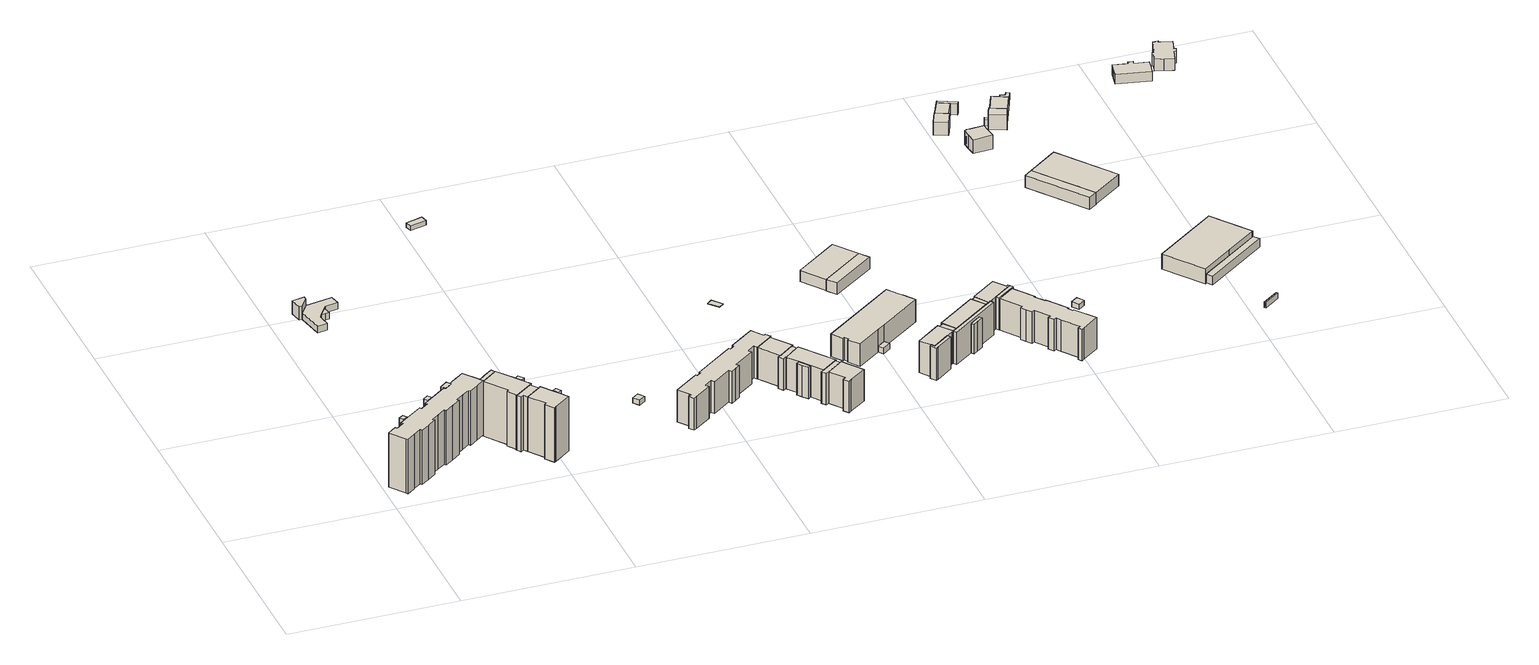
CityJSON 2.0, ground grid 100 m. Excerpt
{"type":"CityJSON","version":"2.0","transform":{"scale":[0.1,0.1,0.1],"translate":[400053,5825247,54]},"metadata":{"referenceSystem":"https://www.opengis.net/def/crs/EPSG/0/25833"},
"CityObjects":{
"building1":{"type":"Building","attributes":{"Gemeindeschluessel":"11000011","function":"31001_1010"},"address":[{"country":"Germany","locality":"Berlin","thoroughfareNumber":"138, 140, 142","thoroughfareName":"Falkenberger Chaussee"}],"children":["building1-1","building1-2","building1-3","building1-4"]},
"building1-1":{"type":"BuildingPart","attributes":{"BezugspunktDach":"2200","measuredHeight":34.34,"storeysAboveGround":11},"parents":["building1"],"geometry":[{"type":"MultiSurface","lod":"1","boundaries":[[[0,1,2,3,4,5,6,7,8,9,10,11,12,13,14,15,16,17,18,19,20,21,22,23,24,25,26,27,28,29,30,31,32,33,34,35,36,37,38,39,40,41,42]],[[43,44,45,46,47,48,49,50,51,52,53,54,55,56,57,58,59,60,61,62,63,64,65,66,67,68,69,70,71,72,73,74,75,76,77,78,79,80,81,82,83,84,85]],[[43,85,42,41]],[[44,43,41,40]],[[45,44,40,39]],[[46,45,39,38]],[[47,46,38,37]],[[48,47,86,87,36]],[[49,48,36,35]],[[50,49,35,34]],[[51,50,34,33]],[[52,51,33,32]],[[53,52,32,31]],[[54,53,31,88,89]],[[55,54,30,29]],[[56,55,29,28]],[[57,56,28,27]],[[58,57,27,26]],[[59,58,26,25]],[[90,91,92,93,60,59,25,24]],[[61,60,24,23]],[[62,61,23,22]],[[63,62,22,21]],[[64,63,21,20]],[[65,64,20,19]],[[66,65,19,18]],[[67,66,18,17]],[[68,67,17,16]],[[69,68,16,15]],[[70,69,15,14]],[[71,70,14,13]],[[72,71,13,12]],[[73,72,12,11]],[[74,73,11,10]],[[75,74,10,9]],[[76,75,9,8]],[[77,76,8,7]],[[78,77,7,6]],[[79,78,6,5]],[[80,79,5,4]],[[81,80,4,3]],[[82,81,3,2]],[[83,82,2,1]],[[84,83,1,0]],[[85,84,0,42]],[[94,37,36,87,86]],[[89,88,31,30,95]],[[93,92,91,90]]]}]},
"building1-2":{"type":"BuildingPart","attributes":{"BezugspunktDach":"2200","measuredHeight":34.26,"storeysAboveGround":11},"parents":["building1"],"geometry":[{"type":"Solid","lod":"1","boundaries":[[[[96,97,98,99]],[[100,87,86,101]],[[100,101,99,98]],[[87,100,98,97]],[[86,37,36,87,97,96]],[[101,86,96,99]],[[87,36,37,86]]]]}]},
"building1-3":{"type":"BuildingPart","attributes":{"BezugspunktDach":"2200","measuredHeight":14.42,"storeysAboveGround":11},"parents":["building1"],"geometry":[{"type":"MultiSurface","lod":"1","boundaries":[[[91,90,102,103]],[[104,93,92,105]],[[104,105,103,102]],[[93,104,102,90]],[[105,92,91,103]],[[93,106,90,91,92]]]}]},
"building1-4":{"type":"BuildingPart","attributes":{"BezugspunktDach":"2200","measuredHeight":34.41,"storeysAboveGround":11},"parents":["building1"],"geometry":[{"type":"Solid","lod":"1","boundaries":[[[[107,108,109,110]],[[111,89,88,112]],[[111,112,110,109]],[[89,111,109,108]],[[88,31,30,89,108,107]],[[112,88,107,110]],[[89,30,31,88]]]]}]},
"building2":{"type":"Building","attributes":{"Gemeindeschluessel":"11000011","BezugspunktDach":"2200","function":"31001_2523","measuredHeight":34.55,"storeysAboveGround":1},"address":[{"country":"Germany","locality":"Berlin","thoroughfareNumber":"138 (1)","thoroughfareName":"Falkenberger Chaussee"}],"geometry":[{"type":"Solid","lod":"1","boundaries":[[[[113,114,115,116,117,118]],[[119,120,121,122,123,124]],[[119,124,118,117]],[[120,119,117,116]],[[121,120,116,115]],[[122,121,115,114]],[[123,122,114,113]],[[124,123,113,118]]]]}]},
"building3":{"type":"Building","attributes":{"name":"JFE \"Holzwurmhaus / ASP\"","Gemeindeschluessel":"11000011","function":"31001_3062"},"address":[{"country":"Germany","locality":"Berlin","thoroughfareNumber":"141","thoroughfareName":"Falkenberger Chaussee"}],"children":["building3-1","building3-2"]},
"building3-1":{"type":"BuildingPart","attributes":{"BezugspunktDach":"2200","measuredHeight":8.24,"storeysAboveGround":2},"parents":["building3"],"geometry":[{"type":"MultiSurface","lod":"1","boundaries":[[[125,126,127,128,129]],[[130,131,132,133,134]],[[130,134,129,128]],[[131,130,128,127]],[[132,135,136,137,127,126]],[[133,132,126,125]],[[134,133,125,129]],[[131,137,136,135,132]]]}]},
"building3-2":{"type":"BuildingPart","attributes":{"BezugspunktDach":"2200","measuredHeight":4.08,"storeysAboveGround":2},"parents":["building3"],"geometry":[{"type":"MultiSurface","lod":"1","boundaries":[[[138,139,140,141,142,143,144,145,136,135]],[[146,147,148,149,150,151,152,153,154,155]],[[146,155,132,131,156]],[[147,146,136,145]],[[148,147,145,144]],[[149,148,144,143]],[[150,149,143,142]],[[151,150,142,141]],[[152,151,141,140]],[[153,152,140,139]],[[154,153,139,138]],[[155,154,138,135]],[[156,131,132,157,135,136]]]}]},
"building4":{"type":"Building","attributes":{"Gemeindeschluessel":"11000011","BezugspunktDach":"2200","function":"51009_1610","measuredHeight":3.99,"storeysAboveGround":0},"address":[{"country":"Germany","locality":"Berlin"}],"geometry":[{"type":"Solid","lod":"1","boundaries":[[[[158,159,160,142,141]],[[161,162,163,164,165]],[[161,165,141,142]],[[162,161,142,160]],[[163,162,160,159]],[[164,163,159,158]],[[165,164,158,141]]]]}]},
"building5":{"type":"Building","attributes":{"Gemeindeschluessel":"11000011","function":"31001_1010"},"address":[{"country":"Germany","locality":"Berlin","thoroughfareNumber":"2, 4","thoroughfareName":"Welsestraße"}],"children":["building5-1","building5-2","building5-3","building5-4","building5-5","building5-6"]},
"building5-1":{"type":"BuildingPart","attributes":{"BezugspunktDach":"2200","measuredHeight":34.54,"storeysAboveGround":11},"parents":["building5"],"geometry":[{"type":"MultiSurface","lod":"1","boundaries":[[[166,167,168,169,170,171,172,173,174,175,176]],[[177,178,179,180,181,182,183,184,185,186,187]],[[177,188,189,176,175]],[[179,178,190,191,173]],[[180,179,173,172]],[[181,180,172,171]],[[182,170,171,170]],[[183,182,170,169]],[[184,183,169,168]],[[185,184,168,167]],[[186,185,167,166]],[[187,186,166,176]],[[187,189,188,177,192]],[[178,177,175,174]],[[174,173,191,190]],[[181,171,170,182]]]}]},
"building5-2":{"type":"BuildingPart","attributes":{"BezugspunktDach":"2200","measuredHeight":34.5,"storeysAboveGround":11},"parents":["building5"],"geometry":[{"type":"Solid","lod":"1","boundaries":[[[[193,194,195,196,171,170]],[[181,197,198,199,200,182]],[[197,181,171,196]],[[199,198,195,194]],[[200,199,194,193]],[[182,200,193,170]],[[181,182,170,171]],[[197,196,195,198]]]]}]},
"building5-3":{"type":"BuildingPart","attributes":{"BezugspunktDach":"2200","measuredHeight":34.53,"storeysAboveGround":11},"parents":["building5"],"geometry":[{"type":"MultiSurface","lod":"1","boundaries":[[[201,202,203,204,205,206,207,208,209,196,195]],[[197,210,211,212,213,214,215,216,217,218,198]],[[197,196,195,196]],[[210,197,196,209]],[[211,210,209,208]],[[212,211,219,220]],[[213,212,207,206]],[[214,213,206,205]],[[215,214,205,204]],[[216,215,204,203]],[[217,216,203,202]],[[218,217,202,201]],[[198,218,201,195]],[[195,196,197,198]],[[220,219,221,208,207]]]}]},
"building5-4":{"type":"BuildingPart","attributes":{"BezugspunktDach":"2200","measuredHeight":34.93,"storeysAboveGround":11},"parents":["building5"],"geometry":[{"type":"Solid","lod":"1","boundaries":[[[[222,223,224,189,188,225,226,227,228,229]],[[230,231,232,233,177,187,234,235,236,237]],[[230,237,229,228]],[[231,230,228,227]],[[232,231,227,226]],[[233,232,226,225]],[[177,233,225,188]],[[234,187,189,224]],[[235,234,224,223]],[[236,235,223,222]],[[237,236,222,229]],[[177,188,189,187]]]]}]},
"building5-5":{"type":"BuildingPart","attributes":{"BezugspunktDach":"2200","measuredHeight":34.33,"storeysAboveGround":11},"parents":["building5"],"geometry":[{"type":"MultiSurface","lod":"1","boundaries":[[[238,239,240,241]],[[242,243,191,190]],[[242,190,241,240]],[[243,242,240,239]],[[191,243,239,238]],[[174,173,191,238,241]],[[190,191,173,174]]]}]},
"building5-6":{"type":"BuildingPart","attributes":{"BezugspunktDach":"2200","measuredHeight":34.37,"storeysAboveGround":11},"parents":["building5"],"geometry":[{"type":"MultiSurface","lod":"1","boundaries":[[[244,245,246,247]],[[248,249,220,219]],[[248,219,247,246]],[[249,248,246,245]],[[220,249,245,244]],[[219,208,207,250,244,247]],[[220,250,207,208,219]]]}]},
"building6":{"type":"Building","attributes":{"Gemeindeschluessel":"11000011","BezugspunktDach":"2200","function":"31001_2523","measuredHeight":3.15,"storeysAboveGround":1},"address":[{"country":"Germany","locality":"Berlin","thoroughfareNumber":"5 (1)","thoroughfareName":"Welsestraße"}],"geometry":[{"type":"Solid","lod":"1","boundaries":[[[[251,252,253,254]],[[255,256,257,258]],[[255,258,254,253]],[[256,255,253,252]],[[257,256,252,251]],[[258,257,251,254]]]]}]},
"building7":{"type":"Building","attributes":{"Gemeindeschluessel":"11000011","BezugspunktDach":"2200","function":"31001_2464","measuredHeight":2.92,"storeysAboveGround":1},"address":[{"country":"Germany","locality":"Berlin","thoroughfareNumber":"901","thoroughfareName":"Falkenberger Chaussee"}],"geometry":[{"type":"Solid","lod":"1","boundaries":[[[[259,260,261,262]],[[263,264,265,266]],[[263,266,262,261]],[[264,263,261,260]],[[265,264,260,259]],[[266,265,259,262]]]]}]},
"building8":{"type":"Building","attributes":{"Gemeindeschluessel":"11000011","BezugspunktDach":"2200","function":"31001_1010","measuredHeight":20.02,"storeysAboveGround":6},"address":[{"country":"Germany","locality":"Berlin","thoroughfareNumber":"2, 4, 6, 8","thoroughfareName":"Biesenbrower Straße"}],"geometry":[{"type":"Solid","lod":"1","boundaries":[[[[267,268,269,270,271,272,273,274,275,276,277,278,279,280,281,282,283,284,285,286,287,288,289,290,291,292,293,294,295,296,297,298,299,300,301]],[[302,303,304,305,306,307,308,309,310,311,312,313,314,315,316,317,318,319,320,321,322,323,324,325,326,327,328,329,330,331,332,333,334,335,336]],[[302,336,301,300]],[[303,302,300,299]],[[304,303,299,298]],[[305,304,298,297]],[[306,305,297,296]],[[307,306,296,295]],[[308,307,295,294]],[[309,308,294,293]],[[310,309,293,292]],[[311,310,292,291]],[[312,311,291,290]],[[313,312,290,289]],[[314,313,289,288]],[[315,314,288,287]],[[316,315,287,286]],[[317,316,286,285]],[[318,317,285,284]],[[319,318,284,283]],[[320,319,283,282]],[[321,320,282,281]],[[322,321,281,280]],[[323,322,280,279]],[[324,323,279,278]],[[325,324,278,277]],[[326,325,277,276]],[[327,326,276,275]],[[328,327,275,274]],[[329,328,274,273]],[[330,329,273,272]],[[331,330,272,271]],[[332,331,271,270]],[[333,332,270,269]],[[334,333,269,268]],[[335,334,268,267]],[[336,335,267,301]]]]}]},
"building9":{"type":"Building","attributes":{"Gemeindeschluessel":"11000011","function":"31001_1010"},"address":[{"country":"Germany","locality":"Berlin","thoroughfareNumber":"10, 12, 14, 16","thoroughfareName":"Biesenbrower Straße"}],"children":["building9-1","building9-2","building9-3","building9-4","building9-5","building9-6"]},
"building9-1":{"type":"BuildingPart","attributes":{"BezugspunktDach":"2200","measuredHeight":19.9,"storeysAboveGround":6},"parents":["building9"],"geometry":[{"type":"MultiSurface","lod":"1","boundaries":[[[337,338,339,340,341,342,343,344,345]],[[346,347,348,349,350,351,352,353,354]],[[346,344,345,344]],[[347,346,344,343]],[[348,347,343,342]],[[349,348,342,341]],[[351,350,340,339]],[[352,351,339,338]],[[354,353,337,345]],[[345,344,346,354,355]],[[350,349,341,340]],[[352,338,337,353]]]}]},
"building9-2":{"type":"BuildingPart","attributes":{"BezugspunktDach":"2200","measuredHeight":19.85,"storeysAboveGround":6},"parents":["building9"],"geometry":[{"type":"Solid","lod":"1","boundaries":[[[[356,357,345,344,358,359,360,361]],[[362,363,364,346,354,365,366,367]],[[362,367,361,360]],[[346,364,358,344]],[[365,354,345,357]],[[366,365,357,356]],[[367,366,356,361]],[[362,360,359,363]],[[363,359,358,364]],[[354,346,344,345]]]]}]},
"building9-3":{"type":"BuildingPart","attributes":{"BezugspunktDach":"2200","measuredHeight":19.88,"storeysAboveGround":6},"parents":["building9"],"geometry":[{"type":"MultiSurface","lod":"1","boundaries":[[[368,369,370,341,340,371]],[[350,349,372,373,374,375]],[[350,375,371,340]],[[372,349,341,370]],[[374,373,369,368]],[[375,374,368,371]],[[376,349,350,340,341]],[[373,372,370,369,377]]]}]},
"building9-4":{"type":"BuildingPart","attributes":{"BezugspunktDach":"2200","measuredHeight":19.91,"storeysAboveGround":6},"parents":["building9"],"geometry":[{"type":"MultiSurface","lod":"1","boundaries":[[[378,379,380,381,382,383,370,369]],[[372,384,385,386,387,388,389,373]],[[390,370,369,373,369,370]],[[384,372,370,383]],[[385,384,383,382]],[[386,385,382,381]],[[387,386,381,380]],[[388,387,380,379]],[[389,388,379,378]],[[373,389,378,369]],[[372,373,369,370,390]]]}]},
"building9-5":{"type":"BuildingPart","attributes":{"BezugspunktDach":"2200","measuredHeight":19.9,"storeysAboveGround":6},"parents":["building9"],"geometry":[{"type":"MultiSurface","lod":"1","boundaries":[[[360,359,358,391,392,393]],[[394,395,364,363,362,396]],[[394,396,393,392]],[[395,394,392,391]],[[364,395,391,358]],[[397,359,358,364,358,359]],[[398,360,359,360]],[[396,362,360,393]],[[363,399,364,358,359,397]],[[362,363,359,360,398]]]}]},
"building9-6":{"type":"BuildingPart","attributes":{"BezugspunktDach":"2200","measuredHeight":19.9,"storeysAboveGround":6},"parents":["building9"],"geometry":[{"type":"Solid","lod":"1","boundaries":[[[[400,401,338,337,402]],[[353,352,403,404,405]],[[353,405,402,337]],[[403,352,338,401]],[[404,403,401,400]],[[405,404,400,402]],[[353,337,338,352]]]]}]},
"building10":{"type":"Building","attributes":{"Gemeindeschluessel":"11000011","BezugspunktDach":"2200","function":"31001_3021","measuredHeight":0.243,"storeysAboveGround":1},"address":[{"country":"Germany","locality":"Berlin","thoroughfareNumber":"6 (2)","thoroughfareName":"Wartiner Straße"}],"geometry":[{"type":"Solid","lod":"1","boundaries":[[[[406,407,408,409]],[[410,411,412,413]],[[410,413,409,408]],[[411,410,408,407]],[[412,411,407,406]],[[413,412,406,409]]]]}]},
"building11":{"type":"Building","attributes":{"Gemeindeschluessel":"11000011","BezugspunktDach":"2200","function":"51009_1610","measuredHeight":3.65,"storeysAboveGround":0},"address":[{"country":"Germany","locality":"Berlin"}],"geometry":[{"type":"Solid","lod":"1","boundaries":[[[[414,415,416,417]],[[418,419,420,421]],[[418,421,417,416]],[[419,418,416,415]],[[420,419,415,414]],[[421,420,414,417]]]]}]},
"building12":{"type":"Building","attributes":{"Gemeindeschluessel":"11000011","BezugspunktDach":"2200","function":"31001_2000","measuredHeight":14.16,"storeysAboveGround":4},"address":[{"country":"Germany","locality":"Berlin","thoroughfareNumber":"6","thoroughfareName":"Wartiner Straße"}],"geometry":[{"type":"Solid","lod":"1","boundaries":[[[[422,423,424,425,426,427,428,429,430,431,432,433]],[[434,435,436,437,438,439,440,441,442,443,444,445]],[[434,445,433,432]],[[435,434,432,431]],[[436,435,431,430]],[[437,436,430,429]],[[438,437,429,428]],[[439,438,428,427]],[[440,439,427,426]],[[441,440,426,425]],[[442,441,425,424]],[[443,442,424,423]],[[444,443,423,422]],[[445,444,422,433]]]]}]},
"building13":{"type":"Building","attributes":{"Gemeindeschluessel":"11000011","function":"31001_2000"},"address":[{"country":"Germany","locality":"Berlin","thoroughfareNumber":"6 (1)","thoroughfareName":"Wartiner Straße"}],"children":["building13-1","building13-2"]},
"building13-1":{"type":"BuildingPart","attributes":{"BezugspunktDach":"2200","measuredHeight":7.24,"storeysAboveGround":2},"parents":["building13"],"geometry":[{"type":"Solid","lod":"1","boundaries":[[[[446,447,448,449]],[[450,451,452,453]],[[450,453,449,448]],[[451,450,448,447]],[[453,452,446,449]],[[451,447,446,452]]]]}]},
"building13-2":{"type":"BuildingPart","attributes":{"BezugspunktDach":"2200","measuredHeight":7.27,"storeysAboveGround":2},"parents":["building13"],"geometry":[{"type":"MultiSurface","lod":"1","boundaries":[[[454,455,447,446]],[[456,457,458,459]],[[456,459,446,452,451]],[[457,456,447,455]],[[458,457,455,454]],[[459,458,454,446]],[[451,452,446,447]]]}]},
"building14":{"type":"Building","attributes":{"Gemeindeschluessel":"11000011","function":"31001_1010"},"address":[{"country":"Germany","locality":"Berlin","thoroughfareNumber":"10, 12, 14, 8","thoroughfareName":"Wartiner Straße"}],"children":["building14-1","building14-2","building14-3","building14-4","building14-5","building14-6","building14-7","building14-8","building14-9"]},
"building14-1":{"type":"BuildingPart","attributes":{"BezugspunktDach":"2200","measuredHeight":20.23,"storeysAboveGround":5},"parents":["building14"],"geometry":[{"type":"MultiSurface","lod":"1","boundaries":[[[460,461,462,463,464,465]],[[466,467,468,469,470,471]],[[466,471,465,464]],[[467,466,464,463]],[[471,470,460,465]],[[462,468,467,463],[463,467,468,462]],[[469,472,468,462,461]],[[473,470,474,469,475,461,460]]]}]},
"building14-2":{"type":"BuildingPart","attributes":{"BezugspunktDach":"2200","measuredHeight":20.39,"storeysAboveGround":5},"parents":["building14"],"geometry":[{"type":"MultiSurface","lod":"1","boundaries":[[[476,477,478,479,480]],[[481,482,483,484,485]],[[486,487,480,479]],[[482,481,479,478]],[[483,482,478,477]],[[484,483,477,476]],[[485,484,476,480]],[[488,481,489,485,490,487,486]]]}]},
"building14-3":{"type":"BuildingPart","attributes":{"BezugspunktDach":"2200","measuredHeight":20.23,"storeysAboveGround":5},"parents":["building14"],"geometry":[{"type":"MultiSurface","lod":"1","boundaries":[[[491,492,493,494,495,496,497,498]],[[499,500,501,502,503,504,505,506]],[[499,506,498,497]],[[500,499,497,496]],[[502,501,495,494]],[[503,502,494,493]],[[503,493,507,508]],[[506,505,491,498]],[[501,500,496,495]],[[508,507,492,504]],[[505,504,509,492,491]]]}]},
"building14-4":{"type":"BuildingPart","attributes":{"BezugspunktDach":"2200","measuredHeight":20.45,"storeysAboveGround":5},"parents":["building14"],"geometry":[{"type":"MultiSurface","lod":"1","boundaries":[[[510,511,512,513,514,515,516]],[[505,504,508,517,518,519,520]],[[505,520,516,515]],[[504,492,491,505,515,514]],[[507,492,514,513]],[[517,508,513,512]],[[518,517,512,511]],[[519,518,511,510]],[[520,519,510,516]],[[505,491,492,504]],[[508,504,521,492,507]]]}]},
"building14-5":{"type":"BuildingPart","attributes":{"BezugspunktDach":"2200","measuredHeight":20.24,"storeysAboveGround":5},"parents":["building14"],"geometry":[{"type":"MultiSurface","lod":"1","boundaries":[[[522,523,524,487,486,525,526,527,528]],[[529,530,531,481,485,532,533,534,535]],[[529,535,528,527]],[[530,529,527,526]],[[531,530,526,525]],[[481,531,525,486]],[[532,485,487,524]],[[532,524,536,537]],[[534,522,523,538,523,522]],[[535,534,522,528]],[[481,486,487,485]],[[533,537,536,523]],[[533,538,523,522,534]]]}]},
"building14-6":{"type":"BuildingPart","attributes":{"BezugspunktDach":"2200","measuredHeight":20.2,"storeysAboveGround":5},"parents":["building14"],"geometry":[{"type":"MultiSurface","lod":"1","boundaries":[[[462,523,522,463]],[[534,533,468,467]],[[534,467,463,522]],[[533,534,522,523]],[[533,523,462,468,539]],[[467,468,462,463]]]}]},
"building14-7":{"type":"BuildingPart","attributes":{"BezugspunktDach":"2200","measuredHeight":20.21,"storeysAboveGround":5},"parents":["building14"],"geometry":[{"type":"Solid","lod":"1","boundaries":[[[[495,461,460,496]],[[470,469,501,500]],[[470,500,496,460]],[[469,470,460,461]],[[469,461,495,501]],[[500,501,495,496]]]]}]},
"building14-8":{"type":"BuildingPart","attributes":{"BezugspunktDach":"2200","measuredHeight":20.03,"storeysAboveGround":5},"parents":["building14"],"geometry":[{"type":"Solid","lod":"1","boundaries":[[[[540,541,542,543,544]],[[545,546,547,548,549]],[[546,545,543,542]],[[547,546,542,541]],[[548,547,541,540]],[[549,548,540,544]],[[545,549,544,543]]]]}]},
"building14-9":{"type":"BuildingPart","attributes":{"BezugspunktDach":"2200","measuredHeight":20.44,"storeysAboveGround":5},"parents":["building14"],"geometry":[{"type":"MultiSurface","lod":"1","boundaries":[[[550,551,552,553]],[[537,554,555,502]],[[536,523,462,461,469,501,495,494,553,552],[501,469,461,495]],[[554,537,552,551]],[[555,549,544,543,545,554,551,550]],[[502,555,550,553]],[[469,461,462,468]],[[502,494,495,501]],[[537,556,533,523,536]],[[533,468,462,523]],[[461,469,501,495]],[[545,543,544,549]]]}]},
"building15":{"type":"Building","attributes":{"Gemeindeschluessel":"11000011","BezugspunktDach":"2200","function":"31001_1010","measuredHeight":19.97,"storeysAboveGround":5},"address":[{"country":"Germany","locality":"Berlin","thoroughfareNumber":"16, 18, 20","thoroughfareName":"Wartiner Straße"}],"geometry":[{"type":"Solid","lod":"1","boundaries":[[[[557,558,559,560,561,562,563,564,565,566,567,568,569,570,571,572,573,574,575,576,577,578,579,580,581]],[[582,583,584,585,586,587,588,589,590,591,592,593,594,595,596,597,598,599,600,601,602,603,604,605,606]],[[582,606,581,580]],[[583,582,580,579]],[[584,583,579,578]],[[585,584,578,577]],[[586,585,577,576]],[[587,586,576,575]],[[588,587,575,574]],[[589,588,574,573]],[[590,589,573,572]],[[591,590,572,571]],[[592,591,571,570]],[[593,592,570,569]],[[594,593,569,568]],[[595,594,568,567]],[[596,595,567,566]],[[597,596,566,565]],[[598,597,565,564]],[[599,598,564,563]],[[600,599,563,562]],[[601,600,562,561]],[[602,601,561,560]],[[603,602,560,559]],[[604,603,559,558]],[[605,604,558,557]],[[606,605,557,581]]]]}]},
"building16":{"type":"Building","attributes":{"Gemeindeschluessel":"11000011","BezugspunktDach":"2200","function":"31001_2523","measuredHeight":3.27,"storeysAboveGround":1},"address":[{"country":"Germany","locality":"Berlin","thoroughfareNumber":"20 (1)","thoroughfareName":"Wartiner Straße"}],"geometry":[{"type":"Solid","lod":"1","boundaries":[[[[607,608,609,610]],[[611,612,613,614]],[[611,614,610,609]],[[612,611,609,608]],[[613,612,608,607]],[[614,613,607,610]]]]}]},
"building17":{"type":"Building","attributes":{"Gemeindeschluessel":"11000011","BezugspunktDach":"2200","function":"31001_1010","measuredHeight":9.31,"storeysAboveGround":2},"address":[{"country":"Germany","locality":"Berlin","thoroughfareNumber":"52B","thoroughfareName":"Dorfstraße"}],"geometry":[{"type":"Solid","lod":"1","boundaries":[[[[615,616,617,618]],[[619,620,621,622]],[[619,622,618,617]],[[620,619,617,616]],[[621,620,616,615]],[[622,621,615,618]]]]}]},
"building18":{"type":"Building","attributes":{"Gemeindeschluessel":"11000011","BezugspunktDach":"2200","function":"31001_1010","measuredHeight":11.27,"storeysAboveGround":2},"address":[{"country":"Germany","locality":"Berlin","thoroughfareNumber":"52","thoroughfareName":"Dorfstraße"}],"geometry":[{"type":"Solid","lod":"1","boundaries":[[[[623,624,625,626,627,628,629,630,631,632]],[[633,634,635,636,637,638,639,640,641,642]],[[633,642,632,631]],[[634,633,631,630]],[[635,634,630,629]],[[636,635,629,628]],[[637,636,628,627]],[[638,637,627,626]],[[639,638,626,625]],[[640,639,625,624]],[[641,640,624,623]],[[642,641,623,632]]]]}]},
"building19":{"type":"Building","attributes":{"Gemeindeschluessel":"11000011","BezugspunktDach":"2200","function":"31001_2143","measuredHeight":6.81,"storeysAboveGround":2},"address":[{"country":"Germany","locality":"Berlin","thoroughfareNumber":"52B (1)","thoroughfareName":"Dorfstraße"}],"geometry":[{"type":"Solid","lod":"1","boundaries":[[[[643,644,645,646,647]],[[648,649,650,651,652]],[[648,652,647,646]],[[649,648,646,645]],[[650,649,645,644]],[[651,650,644,643]],[[652,651,643,647]]]]}]},
"building20":{"type":"Building","attributes":{"Gemeindeschluessel":"11000011","BezugspunktDach":"2200","function":"31001_2463","measuredHeight":6.83,"storeysAboveGround":1},"address":[{"country":"Germany","locality":"Berlin","thoroughfareNumber":"52B (2)","thoroughfareName":"Dorfstraße"}],"geometry":[{"type":"Solid","lod":"1","boundaries":[[[[645,644,653,654,655,646]],[[656,657,658,650,649,648]],[[656,648,646,655]],[[657,656,655,654]],[[658,657,654,653]],[[650,658,653,644]],[[649,650,644,645]],[[648,649,645,646]]]]}]},
"building21":{"type":"Building","attributes":{"name":"Sporthalle","Gemeindeschluessel":"11000011","function":"31001_3211"},"address":[{"country":"Germany","locality":"Berlin","thoroughfareNumber":"160","thoroughfareName":"Falkenberger Chaussee"}],"children":["building21-1","building21-2"]},
"building21-1":{"type":"BuildingPart","attributes":{"BezugspunktDach":"2200","measuredHeight":7.4,"storeysAboveGround":2},"parents":["building21"],"geometry":[{"type":"Solid","lod":"1","boundaries":[[[[659,660,661,662]],[[663,664,665,666]],[[663,666,662,661]],[[664,663,661,660]],[[665,664,660,659]],[[666,665,659,662]]]]}]},
"building21-2":{"type":"BuildingPart","attributes":{"BezugspunktDach":"2200","measuredHeight":7.66,"storeysAboveGround":2},"parents":["building21"],"geometry":[{"type":"MultiSurface","lod":"1","boundaries":[[[667,659,662,668]],[[669,670,671,672]],[[669,672,668,662]],[[670,669,662,666,665]],[[671,670,659,667]],[[672,671,667,668]],[[665,666,662,659]]]}]},
"building22":{"type":"Building","attributes":{"Gemeindeschluessel":"11000011","function":"31001_1010"},"address":[{"country":"Germany","locality":"Berlin","thoroughfareNumber":"52A","thoroughfareName":"Dorfstraße"}],"children":["building22-1","building22-2"]},
"building22-1":{"type":"BuildingPart","attributes":{"BezugspunktDach":"2200","measuredHeight":10.24,"storeysAboveGround":2},"parents":["building22"],"geometry":[{"type":"MultiSurface","lod":"1","boundaries":[[[673,674,675,676,677,678,679,680,681]],[[682,683,684,685,686,687,688,689,690]],[[682,690,681,680]],[[683,682,680,679]],[[691,692,679,678]],[[684,683,693,694]],[[685,684,678,677]],[[686,685,677,676]],[[687,686,676,675]],[[688,687,675,674]],[[689,688,674,673]],[[690,689,673,681]],[[694,693,692,691]]]}]},
"building22-2":{"type":"BuildingPart","attributes":{"BezugspunktDach":"2200","measuredHeight":3.4,"storeysAboveGround":2},"parents":["building22"],"geometry":[{"type":"Solid","lod":"1","boundaries":[[[[692,691,695,696]],[[697,694,693,698]],[[697,698,696,695]],[[694,697,695,691]],[[698,693,692,696]],[[693,694,691,692]]]]}]},
"building23":{"type":"Building","attributes":{"Gemeindeschluessel":"11000011","BezugspunktDach":"2200","function":"51009_1610","measuredHeight":3.41,"storeysAboveGround":0},"address":[{"country":"Germany","locality":"Berlin"}],"geometry":[{"type":"Solid","lod":"1","boundaries":[[[[699,700,701,702]],[[703,704,705,706]],[[703,706,702,701]],[[704,703,701,700]],[[705,704,700,699]],[[706,705,699,702]]]]}]},
"building24":{"type":"Building","attributes":{"Gemeindeschluessel":"11000011","BezugspunktDach":"2200","function":"31001_2143","measuredHeight":8.36,"storeysAboveGround":2},"address":[{"country":"Germany","locality":"Berlin","thoroughfareNumber":"52A (1)","thoroughfareName":"Dorfstraße"}],"geometry":[{"type":"Solid","lod":"1","boundaries":[[[[707,708,709,710,711]],[[712,713,714,715,716]],[[712,716,711,710]],[[713,712,710,709]],[[714,713,709,708]],[[715,714,708,707]],[[716,715,707,711]]]]}]},
"building25":{"type":"Building","attributes":{"name":"Sporthalle","Gemeindeschluessel":"11000011","function":"31001_3211"},"address":[{"country":"Germany","locality":"Berlin","thoroughfareNumber":"23 (1)","thoroughfareName":"Wartiner Straße"}],"children":["building25-1","building25-2"]},
"building25-1":{"type":"BuildingPart","attributes":{"BezugspunktDach":"2200","measuredHeight":9.77,"storeysAboveGround":2},"parents":["building25"],"geometry":[{"type":"MultiSurface","lod":"1","boundaries":[[[717,718,719,720,721,722,723,724]],[[725,726,727,728,729,730,731,732]],[[725,732,724,723]],[[726,725,723,722]],[[727,726,722,721]],[[728,727,721,720]],[[733,734,735,736,729,728,720,719]],[[737,733,719,718]],[[730,729,738,736,739]],[[740,741,737,718,717]],[[731,730,742,739,743]],[[732,731,717,724]],[[736,735,734,733]],[[739,736,738,733,737]],[[743,739,742,737,741,740]]]}]},
"building25-2":{"type":"BuildingPart","attributes":{"BezugspunktDach":"2200","measuredHeight":5.27,"storeysAboveGround":2},"parents":["building25"],"geometry":[{"type":"MultiSurface","lod":"1","boundaries":[[[744,745,734,741]],[[735,746,747,743]],[[746,735,734,745]],[[747,746,745,744]],[[743,747,744,741]],[[736,733,734,735]],[[739,737,733,736]],[[743,741,737,739]]]}]},
"building26":{"type":"Building","attributes":{"Gemeindeschluessel":"11000011","BezugspunktDach":"2200","function":"31001_2463","measuredHeight":2.86,"storeysAboveGround":1},"address":[{"country":"Germany","locality":"Berlin","thoroughfareNumber":"52A (2)","thoroughfareName":"Dorfstraße"}],"geometry":[{"type":"Solid","lod":"1","boundaries":[[[[748,749,750,751,752,753]],[[754,755,756,757,758,759]],[[754,759,753,752]],[[755,754,752,751]],[[756,755,751,750]],[[757,756,750,749]],[[758,757,749,748]],[[759,758,748,753]]]]}]},
"building27":{"type":"Building","attributes":{"Gemeindeschluessel":"11000011","BezugspunktDach":"2200","function":"31001_1010","measuredHeight":8.11,"storeysAboveGround":1},"address":[{"country":"Germany","locality":"Berlin","thoroughfareNumber":"51A","thoroughfareName":"Dorfstraße"}],"geometry":[{"type":"Solid","lod":"1","boundaries":[[[[760,761,762,763,764,765,766,767,768,769]],[[770,771,772,773,774,775,776,777,778,779]],[[770,779,769,768]],[[771,770,768,767]],[[772,771,767,766]],[[773,772,766,765]],[[774,773,765,764]],[[775,774,764,763]],[[776,775,763,762]],[[777,776,762,761]],[[778,777,761,760]],[[779,778,760,769]]]]}]},
"building28":{"type":"Building","attributes":{"Gemeindeschluessel":"11000011","BezugspunktDach":"2200","function":"31001_1010","measuredHeight":9.18,"storeysAboveGround":1},"address":[{"country":"Germany","locality":"Berlin","thoroughfareNumber":"51B","thoroughfareName":"Dorfstraße"}],"geometry":[{"type":"Solid","lod":"1","boundaries":[[[[780,781,782,783,784,785,786,787,788,789,790,791,792,793,794,795,796,797,798,799,800]],[[801,802,803,804,805,806,807,808,809,810,811,812,813,814,815,816,817,818,819,820,821]],[[801,821,800,799]],[[802,801,799,798]],[[803,802,798,797]],[[804,803,797,796]],[[805,804,796,795]],[[806,805,795,794]],[[807,806,794,793]],[[808,807,793,792]],[[809,808,792,791]],[[810,809,791,790]],[[811,810,790,789]],[[812,811,789,788]],[[813,812,788,787]],[[814,813,787,786]],[[815,814,786,785]],[[816,815,785,784]],[[817,816,784,783]],[[818,817,783,782]],[[819,818,782,781]],[[820,819,781,780]],[[821,820,780,800]]]]}]}
},
"vertices":[
[72,55,403],[80,44,403],[128,80,403],[128,81,403],[175,117,403],[183,105,403],[233,142,403],[283,180,403],[275,191,403],[320,225,403],[365,259,403],[373,248,403],[424,286,403],[475,324,403],[467,335,403],[512,369,403],[558,404,403],[567,392,403],[617,431,403],[666,469,403],[659,479,403],[657,481,403],[650,491,403],[585,578,403],[534,539,403],[508,520,403],[485,502,403],[491,494,403],[447,461,403],[441,470,403],[345,398,403],[317,377,403],[294,360,403],[302,348,403],[257,315,403],[249,326,403],[152,254,403],[125,234,403],[101,216,403],[110,205,403],[65,171,403],[56,182,403],[5,144,403],[56,182,60],[65,171,60],[110,205,60],[101,216,60],[125,234,60],[152,254,60],[249,326,60],[257,315,60],[302,348,60],[294,360,60],[317,377,60],[345,398,60],[441,470,60],[447,461,60],[491,494,60],[485,502,60],[508,520,60],[534,539,60],[585,578,60],[650,491,60],[657,481,60],[659,479,60],[666,469,60],[617,431,60],[567,392,60],[558,404,60],[512,369,60],[467,335,60],[475,324,60],[424,286,60],[373,248,60],[365,259,60],[320,225,60],[275,191,60],[283,180,60],[233,142,60],[183,105,60],[175,117,60],[128,81,60],[128,80,60],[80,44,60],[72,55,60],[5,144,60],[125,234,65],[152,254,65],[317,377,63],[345,398,63],[534,539,205],[508,520,205],[508,520,61],[534,539,61],[125,234,234],[345,398,292],
[125,234,408],[152,254,408],[134,277,408],[108,257,408],[134,277,65],[108,257,65],
[518,561,205],[492,542,205],[518,561,61],[492,542,61],[534,539,133],
[317,377,407],[345,398,407],[328,421,407],[300,400,407],[328,421,63],[300,400,63],
[441,470,406],[447,461,406],[491,494,406],[485,502,406],[473,518,406],[429,485,406],[473,518,61],[485,502,61],[491,494,61],[447,461,61],[441,470,61],[429,485,61],
[150,1938,125],[169,1941,125],[213,2005,125],[210,2024,125],[137,2010,125],[210,2024,42],[213,2005,42],[169,1941,42],[150,1938,42],[137,2010,42],[169,1941,82],[213,2005,82],[213,2005,62],
[199,1781,82],[259,1792,82],[245,1870,82],[257,1887,82],[296,1944,82],[307,1960,82],[384,1974,82],[373,2034,82],[213,2005,41],[373,2034,41],[384,1974,41],[307,1960,41],[296,1944,41],[257,1887,41],[245,1870,41],[259,1792,41],[199,1781,41],[169,1941,41],[213,2005,45],[169,1941,46],
[285,1890,82],[306,1893,82],[302,1916,82],[296,1944,42],[302,1916,42],[306,1893,42],[285,1890,42],[257,1887,42],
[763,340,397],[752,331,397],[790,280,397],[784,276,397],[786,274,397],[890,351,397],[902,360,397],[864,411,397],[841,442,397],[764,545,397],[666,469,397],[764,545,52],[841,442,52],[864,411,52],[902,360,52],[890,351,52],[786,274,52],[784,276,52],[790,280,52],[752,331,52],[763,340,52],[666,469,52],[764,545,395],[666,469,395],[841,442,57],[864,411,57],[757,539,52],
[804,249,397],[821,262,397],[837,241,397],[924,306,397],[924,306,52],[837,241,52],[821,262,52],[804,249,52],
[908,146,397],[897,138,397],[936,86,397],[943,92,397],[946,94,397],[1045,168,397],[1008,219,397],[985,249,397],[936,315,397],[936,315,52],[985,249,52],[1008,219,52],[1045,168,52],[946,94,52],[943,92,52],[936,86,52],[897,138,52],[908,146,52],[985,249,57],[1008,219,57],[985,249,255],
[657,481,395],[658,480,395],[659,479,395],[756,556,395],[755,556,395],[747,568,395],[694,527,395],[650,491,395],[694,527,52],[747,568,52],[755,556,52],[756,556,52],[659,479,52],[658,480,52],[657,481,52],[650,491,52],
[864,411,400],[884,426,400],[860,457,400],[841,442,400],[860,457,57],[884,426,57],
[1008,219,401],[1028,234,401],[1006,264,401],[985,249,401],[1006,264,57],[1028,234,57],[1008,219,198],
[1562,467,90],[1600,495,90],[1573,531,90],[1535,503,90],[1573,531,58],[1600,495,58],[1562,467,58],[1535,503,58],
[1019,2567,86],[1117,2593,86],[1107,2632,86],[1009,2606,86],[1107,2632,57],[1117,2593,57],[1019,2567,57],[1009,2606,57],
[1740,178,258],[1747,169,258],[1729,156,258],[1750,128,258],[1768,141,258],[1866,215,258],[1852,234,258],[1897,268,258],[1911,249,258],[2023,333,258],[2035,315,258],[2064,337,258],[2093,359,258],[2080,376,258],[2203,467,258],[2189,485,258],[2234,519,258],[2248,501,258],[2347,575,258],[2345,577,258],[2354,584,258],[2334,612,258],[2324,604,258],[2286,656,258],[2274,674,258],[2254,660,258],[2126,564,258],[2133,554,258],[2107,535,258],[2100,544,258],[1866,370,258],[1873,362,258],[1846,342,258],[1840,351,258],[1693,241,258],[1840,351,57],[1846,342,57],[1873,362,57],[1866,370,57],[2100,544,57],[2107,535,57],[2133,554,57],[2126,564,57],[2254,660,57],[2274,674,57],[2286,656,57],[2324,604,57],[2334,612,57],[2354,584,57],[2345,577,57],[2347,575,57],[2248,501,57],[2234,519,57],[2189,485,57],[2203,467,57],[2080,376,57],[2093,359,57],[2064,337,57],[2035,315,57],[2023,333,57],[1911,249,57],[1897,268,57],[1852,234,57],[1866,215,57],[1768,141,57],[1750,128,57],[1729,156,57],[1747,169,57],[1740,178,57],[1693,241,57],
[2408,287,258],[2452,227,258],[2453,227,258],[2502,161,258],[2595,231,258],[2601,235,258],[2455,430,258],[2445,423,258],[2358,353,258],[2445,423,59],[2455,430,59],[2601,235,59],[2595,231,59],[2502,161,59],[2453,227,59],[2452,227,59],[2408,287,59],[2358,353,59],[2358,353,158],
[2340,342,258],[2357,354,258],[2426,449,258],[2338,380,258],[2336,383,258],[2319,370,258],[2336,383,59],[2338,380,59],[2426,449,59],[2357,354,59],[2340,342,59],[2319,370,59],
[2504,123,258],[2521,135,258],[2614,205,258],[2485,148,258],[2614,205,59],[2521,135,59],[2504,123,59],[2485,148,59],[2595,231,136],[2521,135,218],
[2586,48,258],[2570,36,258],[2593,5,258],[2609,17,258],[2708,91,258],[2620,209,258],[2620,209,59],[2708,91,59],[2609,17,59],[2593,5,59],[2570,36,59],[2586,48,59],[2614,205,218],
[2435,456,258],[2347,574,258],[2248,500,258],[2347,574,59],[2435,456,59],[2248,500,59],[2338,380,199],[2336,383,160],[2352,391,59],
[2412,245,258],[2436,214,258],[2391,274,258],[2436,214,59],[2412,245,59],[2391,274,59],
[2305,1249,66],[2334,1273,66],[2288,1330,66],[2259,1306,66],[2288,1330,63],[2334,1273,63],[2305,1249,63],[2259,1306,63],
[2972,503,98],[3019,538,98],[2998,566,98],[2951,531,98],[2998,566,61],[3019,538,61],[2972,503,61],[2951,531,61],
[2744,511,203],[2751,517,203],[2768,494,203],[2761,489,203],[2809,425,203],[2951,531,203],[2998,566,203],[3245,751,203],[3198,815,203],[3181,837,203],[3133,901,203],[2696,575,203],[3133,901,62],[3181,837,62],[3198,815,62],[3245,751,62],[2998,566,62],[2951,531,62],[2809,425,62],[2761,489,62],[2768,494,62],[2751,517,62],[2744,511,62],[2696,575,62],
[2902,1212,136],[3157,1401,136],[3057,1536,136],[2802,1347,136],[3057,1536,64],[3157,1401,64],[2902,1212,64],[2802,1347,64],
[2945,1154,136],[3200,1343,136],[3157,1401,63],[3200,1343,63],[2945,1154,63],[2902,1212,63],
[3265,376,264],[3318,305,264],[3552,479,264],[3497,552,264],[3491,560,264],[3258,385,264],[3491,560,62],[3497,552,62],[3552,479,62],[3318,305,62],[3265,376,62],[3258,385,62],[3362,338,62],[3265,376,91],[3293,339,62],[3318,305,112],
[3639,516,265],[3738,590,265],[3749,598,265],[3736,616,265],[3626,534,265],[3736,616,62],[3749,598,62],[3738,590,62],[3639,516,62],[3626,534,62],[3736,616,264],[3626,534,264],[3736,616,156],[3729,610,62],[3626,534,188],
[3133,192,264],[3145,176,264],[3283,279,264],[3289,284,264],[3292,286,264],[3239,357,264],[3232,366,264],[3085,256,264],[3232,366,62],[3239,357,62],[3292,286,62],[3289,284,62],[3283,279,62],[3145,176,62],[3133,192,62],[3085,256,62],[3244,250,264],[3244,250,62],[3145,176,162],
[3145,148,266],[3158,158,266],[3257,232,266],[3244,250,266],[3145,176,266],[3133,192,266],[3120,182,266],[3257,232,62],[3158,158,62],[3145,148,62],[3120,182,62],[3145,176,213],
[3522,572,264],[3573,494,264],[3596,512,264],[3728,627,264],[3717,619,264],[3664,689,264],[3517,579,264],[3664,689,62],[3717,619,62],[3728,627,62],[3596,512,62],[3573,494,62],[3522,572,62],[3517,579,62],[3581,501,264],[3581,501,62],[3573,494,188],
[3556,482,62],
[3429,335,249],[3458,357,249],[3492,383,249],[3481,398,249],[3418,350,249],[3481,398,62],[3492,383,62],[3458,357,62],[3429,335,62],[3418,350,62],
[3303,265,266],[3594,482,266],[3581,501,266],[3289,284,266],[3594,482,62],[3303,265,62],[3575,496,62],
[3727,398,261],[3713,387,261],[3734,359,261],[3758,326,261],[3773,337,261],[3835,254,261],[3820,243,261],[3842,213,261],[3857,224,261],[3877,198,261],[3950,99,261],[3935,88,261],[3949,68,261],[3965,80,261],[4064,154,261],[3975,272,261],[3968,267,261],[3949,293,261],[3956,298,261],[3868,416,261],[3863,412,261],[3821,466,261],[3827,471,261],[3739,589,261],[3640,516,261],[3739,589,62],[3827,471,62],[3821,466,62],[3863,412,62],[3868,416,62],[3956,298,62],[3949,293,62],[3968,267,62],[3975,272,62],[4064,154,62],[3965,80,62],[3949,68,62],[3935,88,62],[3950,99,62],[3877,198,62],[3857,224,62],[3842,213,62],[3820,243,62],[3835,254,62],[3773,337,62],[3758,326,62],[3734,359,62],[3713,387,62],[3727,398,62],[3640,516,62],
[4114,567,95],[4153,596,95],[4126,634,95],[4086,606,95],[4126,634,62],[4153,596,62],[4114,567,62],[4086,606,62],
[4090,2541,101],[4128,2625,101],[4052,2661,101],[4015,2576,101],[4052,2661,19],[4128,2625,19],[4090,2541,19],[4015,2576,19],
[4143,2366,113],[4148,2313,113],[4263,2323,113],[4258,2376,113],[4252,2429,113],[4165,2422,113],[4165,2425,113],[4150,2424,113],[4148,2420,113],[4138,2419,113],[4148,2420,25],[4150,2424,25],[4165,2425,25],[4165,2422,25],[4252,2429,25],[4258,2376,25],[4263,2323,25],[4148,2313,25],[4143,2366,25],[4138,2419,25],
[4121,2628,85],[4175,2742,85],[4176,2746,85],[4108,2779,85],[4052,2661,85],[4108,2779,17],[4176,2746,17],[4175,2742,17],[4121,2628,17],[4052,2661,17],
[4211,2727,85],[4221,2747,85],[4117,2797,85],[4117,2797,17],[4221,2747,17],[4211,2727,17],
[4580,1572,119],[4757,1704,119],[4508,2036,119],[4331,1903,119],[4508,2036,45],[4757,1704,45],[4580,1572,45],[4331,1903,45],
[4530,1534,119],[4282,1866,119],[4331,1903,43],[4580,1572,43],[4530,1534,43],[4282,1866,43],
[4405,2486,115],[4417,2516,115],[4429,2545,115],[4340,2583,115],[4336,2585,115],[4335,2582,115],[4325,2559,115],[4323,2555,115],[4311,2525,115],[4323,2555,20],[4325,2559,20],[4335,2582,20],[4336,2585,20],[4340,2583,20],[4429,2545,20],[4417,2516,20],[4405,2486,20],[4311,2525,20],[4335,2582,56],[4325,2559,56],[4325,2559,22],[4335,2582,22],
[4314,2591,56],[4304,2568,56],[4314,2591,22],[4304,2568,22],
[5070,254,83],[5163,324,83],[5157,332,83],[5064,262,83],[5157,332,49],[5163,324,49],[5070,254,49],[5064,262,49],
[4429,2545,90],[4490,2692,90],[4441,2714,90],[4402,2731,90],[4340,2583,90],[4402,2731,18],[4441,2714,18],[4490,2692,18],[4429,2545,18],[4340,2583,18],
[4866,637,117],[5051,775,117],[5230,909,117],[5236,913,117],[5067,1139,117],[5061,1135,117],[4882,1001,117],[4697,862,117],[4882,1001,21],[5061,1135,21],[5067,1139,21],[5236,913,21],[5230,909,21],[5051,775,21],[4866,637,21],[4697,862,21],[5230,909,84],[5236,913,84],[5236,913,31],[5230,909,31],[5051,775,84],[5230,909,72],[5051,775,31],[4866,637,72],[4866,637,84],[5051,775,68],[4866,637,31],
[4892,601,84],[5262,878,84],[5262,878,31],[4892,601,31],
[4490,2692,45],[4535,2799,45],[4516,2808,45],[4505,2785,45],[4477,2795,45],[4441,2714,45],[4477,2795,16],[4505,2785,16],[4516,2808,16],[4535,2799,16],[4490,2692,16],[4441,2714,16],
[5317,2705,68],[5327,2754,68],[5336,2802,68],[5251,2819,68],[5255,2836,68],[5227,2841,68],[5224,2825,68],[5139,2842,68],[5129,2793,68],[5119,2745,68],[5129,2793,7],[5139,2842,7],[5224,2825,7],[5227,2841,7],[5255,2836,7],[5251,2819,7],[5336,2802,7],[5327,2754,7],[5317,2705,7],[5119,2745,7],
[5415,2782,83],[5468,2766,83],[5489,2836,83],[5502,2832,83],[5509,2858,83],[5497,2861,83],[5518,2933,83],[5466,2948,83],[5442,2954,83],[5445,2962,83],[5429,2967,83],[5427,2958,83],[5415,2962,83],[5414,2962,83],[5399,2915,83],[5386,2873,83],[5382,2861,83],[5376,2864,83],[5370,2847,83],[5376,2845,83],[5362,2798,83],[5376,2845,8],[5370,2847,8],[5376,2864,8],[5382,2861,8],[5386,2873,8],[5399,2915,8],[5414,2962,8],[5415,2962,8],[5427,2958,8],[5429,2967,8],[5445,2962,8],[5442,2954,8],[5466,2948,8],[5518,2933,8],[5497,2861,8],[5509,2858,8],[5502,2832,8],[5489,2836,8],[5468,2766,8],[5415,2782,8],[5362,2798,8]
]}
